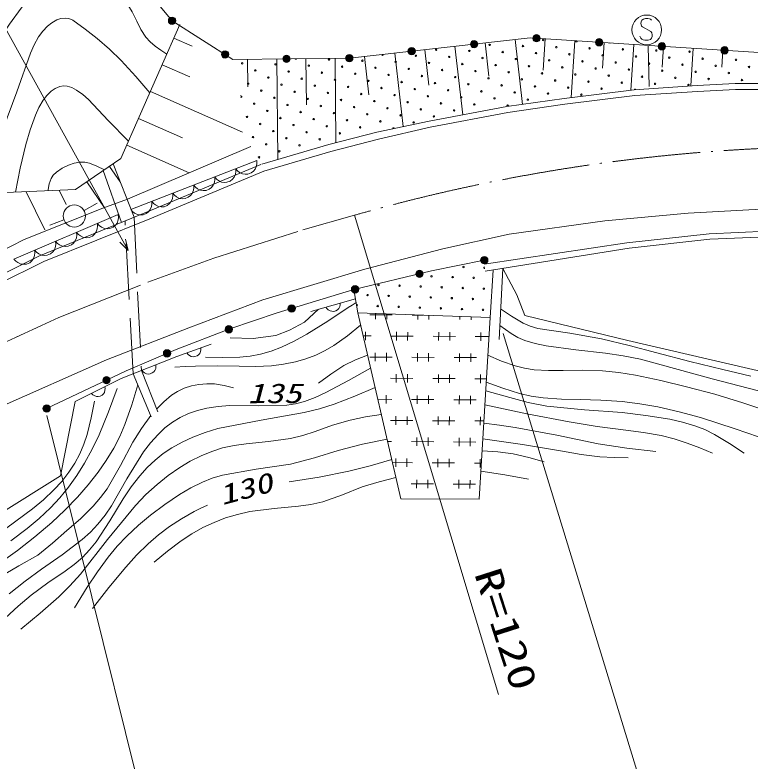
# Model space of a CAD drawing. Units: millimetres, scale not verified. Extents: x 17059 to 657059, y -104400 to 255600.
# Drawn here: x 380121 to 429432, y 140718 to 190748 of the extents above; entities that cross this region are included whole.
import ezdxf
from ezdxf.enums import TextEntityAlignment as Align

# ---------------------------------------------------------------- set-up
doc = ezdxf.new("R2010")
doc.units = ezdxf.units.MM
doc.header["$LTSCALE"] = 1000
doc.linetypes.add('USER1', pattern=[7.5, 5.901639, -0.737705, 0.122951, -0.737705])
doc.linetypes.add('USER5', pattern=[5, 3.75, -1.25])
for name, color, linetype, lineweight in [('S-BGD', 1, 'Continuous', 13), ('S-BGD-HTXT', 6, 'Continuous', 13), ('S-BMK', 3, 'USER1', 13)]:
    doc.layers.add(name, color=color, linetype=linetype, lineweight=lineweight)
doc.styles.add('ＭＳ ゴシック', font='')
doc.styles.add('ＭＳ 明朝', font='')
doc.styles.get('ＭＳ ゴシック').set_extended_font_data('MS Gothic')
doc.styles.get('ＭＳ 明朝').set_extended_font_data('MS Mincho')

# ---------------------------------------------------------------- blocks, each defined once
blk = doc.blocks.new('BUHIN42')
at = {"layer": 'S-BGD'}
blk.add_lwpolyline([(310, 645), (255, 705), (180, 740), (75, 760), (-80, 760), (-210, 725), (-320, 650), (-385, 540), (-390, 425), (-385, 350), (-345, 250), (-275, 195), (270, -120), (330, -210), (370, -335), (360, -455), (325, -550), (255, -640), (100, -685), (-130, -685), (-230, -670), (-325, -625), (-405, -550), (-475, -435)], dxfattribs=at)
blk.add_circle((0, 0), 995, dxfattribs=at)
blk = doc.blocks.new('BUHIN44')
at = {"layer": 'S-BGD'}
blk.add_circle((0, 0), 746, dxfattribs=at)
blk = doc.blocks.new('BUHIN60')
at = {"layer": 'S-BGD'}
for radius in [249, 220, 191, 161, 132, 97.5, 67.5, 38.8, 7.5]:
    blk.add_circle((0, 0), radius, dxfattribs=at)
blk = doc.blocks.new('BUHIN64')
at = {"layer": 'S-BGD'}
for radius in [249, 220, 191, 161, 132, 97.5, 67.5, 38.8, 7.5]:
    blk.add_circle((0, 0), radius, dxfattribs=at)
blk = doc.blocks.new('BUHIN84')
at = {"layer": 'S-BGD'}
for radius in [249, 220, 191, 161, 132, 97.5, 67.5, 38.8, 7.5]:
    blk.add_circle((0, 0), radius, dxfattribs=at)
blk = doc.blocks.new('BUHIN85')
at = {"layer": 'S-BGD'}
for radius in [249, 220, 191, 161, 132, 97.5, 67.5, 38.8, 7.5]:
    blk.add_circle((0, 0), radius, dxfattribs=at)
blk = doc.blocks.new('BUHIN86')
at = {"layer": 'S-BGD'}
for radius in [249, 220, 191, 161, 132, 97.5, 67.5, 38.8, 7.5]:
    blk.add_circle((0, 0), radius, dxfattribs=at)
blk = doc.blocks.new('BUHIN87')
at = {"layer": 'S-BGD'}
for radius in [249, 220, 191, 161, 132, 97.5, 67.5, 38.8, 7.5]:
    blk.add_circle((0, 0), radius, dxfattribs=at)
blk = doc.blocks.new('BUHIN140')
at = {"layer": 'S-BGD'}
blk.add_lwpolyline([(-701, -298), (-579, -437), (-437, -537), (-235, -633), (-45, -652), (142, -635), (359, -542), (501, -420), (619, -270), (690, -58), (713, 113), (701, 298)], dxfattribs=at)
blk = doc.blocks.new('BUHIN141')
at = {"layer": 'S-BGD'}
blk.add_lwpolyline([(-704, -272), (-588, -414), (-451, -518), (-254, -620), (-66, -645), (120, -634), (338, -549), (483, -432), (605, -288), (682, -80), (710, 89), (704, 272)], dxfattribs=at)

msp = doc.modelspace()

# ---------------------------------------------------------------- linework, layer by layer
at = {"layer": 'S-BGD'}
for p, q in [((387232, 181111), (391180, 190096)), ((390785, 189197), (392019, 188655)), ((415680, 189149), (415545, 187040)), ((409638, 188645), (410156, 184045)), ((411658, 188872), (411908, 186647)), ((413677, 189099), (414166, 184752)), ((417667, 189022), (417422, 185212)), ((419653, 188894), (419543, 187177)), ((421640, 188767), (421444, 185706)), ((422657, 185945), (422590, 188645)), ((423627, 188639), (423537, 187247)), ((405600, 188191), (406154, 183259)), ((407619, 188418), (407886, 186044)), ((425613, 188512), (425451, 185989)), ((427600, 188385), (427527, 187242)), ((395726, 187774), (395747, 185918)), ((397682, 187796), (397757, 181062)), ((399637, 187818), (399672, 184726)), ((401593, 187840), (401656, 182190)), ((403580, 187964), (403869, 185399)), ((389996, 187400), (391846, 186587)), ((428437, 186151), (425883, 186018)), ((436054, 186129), (428437, 186151)), ((421665, 185734), (416957, 185155)), ((425883, 186018), (421665, 185734)), ((425907, 185618), (421703, 185335)), ((428447, 185751), (425907, 185618)), ((436042, 185729), (428447, 185751)), ((389206, 185603), (395375, 182893)), ((416957, 185155), (413107, 184599)), ((421703, 185335), (417010, 184759)), ((417010, 184759), (413173, 184204)), ((413107, 184599), (407898, 183622)), ((413173, 184204), (407971, 183228)), ((388417, 183806), (391358, 182514)), ((404392, 182893), (407898, 183622)), ((407971, 183228), (404512, 182408)), ((401186, 182069), (404392, 182893)), ((404512, 182408), (401318, 181587)), ((387627, 182009), (391818, 180168)), ((395942, 181919), (387666, 178405)), ((396681, 180745), (401186, 182069)), ((401318, 181587), (396822, 180265)), ((384178, 179042), (387232, 181111)), ((388110, 177184), (386706, 180755)), ((387891, 177708), (396338, 180977)), ((396625, 180717), (388952, 177529)), ((386045, 180307), (387274, 176841)), ((386469, 180594), (387178, 179546)), ((389164, 177071), (396822, 180265)), ((384942, 179559), (386121, 177818)), ((375393, 178648), (384178, 179042)), ((380884, 178894), (382133, 176349)), ((383080, 178993), (383552, 178031)), ((384761, 177635), (385635, 178121)), ((387666, 178405), (386024, 177781)), ((386024, 177781), (380733, 175689)), ((425276, 177461), (432849, 177859)), ((380052, 174380), (387057, 177359)), ((388952, 177529), (381729, 174567)), ((419696, 176948), (425276, 177461)), ((382066, 174222), (389164, 177071)), ((383406, 177002), (382472, 176643)), ((413262, 176037), (419696, 176948)), ((432719, 176347), (426687, 176077)), ((380733, 175689), (368648, 169581)), ((408821, 175069), (413262, 176037)), ((426687, 176077), (421168, 175477)), ((421315, 175117), (426735, 175717)), ((426735, 175717), (432734, 175957)), ((421168, 175477), (411597, 174038)), ((411657, 173558), (421315, 175117)), ((403582, 173702), (408821, 175069)), ((381729, 174567), (362271, 164940)), ((362580, 164507), (382066, 174222)), ((396749, 171652), (403582, 173702)), ((412195, 173645), (412004, 170455)), ((412845, 173750), (412594, 168995)), ((413782, 171981), (412845, 173750)), ((403117, 170776), (402857, 172328)), ((391782, 169777), (396749, 171652)), ((399973, 170872), (402959, 171718)), ((414333, 170590), (413782, 171981)), ((400473, 171014), (399538, 170146)), ((412004, 170455), (403117, 170776)), ((406004, 158312), (403117, 170776)), ((405434, 170630), (403934, 170639)), ((404307, 170352), (404310, 170733)), ((405060, 170706), (405057, 170347)), ((407528, 170617), (406762, 170622)), ((407136, 170334), (407138, 170631)), ((399538, 170146), (398544, 169600)), ((407887, 170604), (407886, 170330)), ((409964, 170317), (409965, 170529)), ((410715, 170502), (410714, 170313)), ((412004, 170455), (411266, 158280)), ((421232, 168908), (414333, 170590)), ((386258, 167613), (391782, 169777)), ((397613, 169248), (396105, 169055)), ((398544, 169600), (397613, 169248)), ((404011, 169224), (403476, 169227)), ((403638, 169504), (403635, 168941)), ((406840, 169207), (405340, 169216)), ((405713, 168929), (405716, 169491)), ((406466, 169487), (406463, 168924)), ((409668, 169190), (408168, 169199)), ((408541, 168912), (408545, 169474)), ((409295, 169469), (409291, 168907)), ((411926, 169176), (410996, 169182)), ((411370, 168894), (411373, 169457)), ((390972, 167836), (393282, 168670)), ((396105, 169055), (394565, 169087)), ((431000, 166647), (421232, 168908)), ((378514, 164197), (386258, 167613)), ((387251, 166360), (390972, 167836)), ((405417, 167801), (403917, 167811)), ((404290, 167523), (404294, 168086)), ((405044, 168081), (405040, 167519)), ((408245, 167784), (406745, 167793)), ((407118, 167506), (407122, 168068)), ((407872, 168064), (407868, 167501)), ((411074, 167767), (409574, 167776)), ((409947, 167489), (409950, 168051)), ((410700, 168047), (410697, 167484)), ((389265, 163807), (388048, 166676)), ((388610, 166899), (389696, 164130)), ((405696, 166100), (405699, 166663)), ((406449, 166658), (406446, 166096)), ((408524, 166083), (408527, 166646)), ((409277, 166641), (409274, 166079)), ((411352, 166066), (411356, 166628)), ((384171, 164820), (387251, 166360)), ((406822, 166379), (405322, 166388)), ((409651, 166361), (408151, 166370)), ((411755, 166348), (410979, 166353)), ((405026, 165253), (405023, 164690)), ((407101, 164678), (407105, 165240)), ((407855, 165236), (407851, 164673)), ((409930, 164660), (409933, 165223)), ((410683, 165218), (410680, 164656)), ((384171, 164820), (383175, 159836)), ((405400, 164973), (404460, 164979)), ((408228, 164956), (406728, 164965)), ((411056, 164939), (409556, 164948)), ((405678, 163272), (405682, 163835)), ((406432, 163830), (406428, 163267)), ((408507, 163255), (408510, 163817)), ((409260, 163813), (409257, 163250)), ((411335, 163238), (411339, 163800)), ((406805, 163550), (405305, 163559)), ((409634, 163533), (408134, 163542)), ((411583, 163521), (410962, 163525)), ((405382, 162145), (405116, 162146)), ((408211, 162127), (406711, 162137)), ((407084, 161849), (407087, 162412)), ((407837, 162407), (407834, 161845)), ((411039, 162110), (409539, 162119)), ((409912, 161832), (409916, 162394)), ((410666, 162390), (410662, 161827)), ((406788, 160722), (405444, 160730)), ((405661, 160444), (405665, 161006)), ((406415, 161002), (406411, 160439)), ((409616, 160705), (408116, 160714)), ((408490, 160426), (408493, 160989)), ((409243, 160984), (409240, 160422)), ((411412, 160694), (410945, 160696)), ((411318, 160409), (411321, 160972)), ((383175, 159836), (373711, 153933)), ((408193, 159299), (406693, 159308)), ((407067, 159021), (407070, 159583)), ((407820, 159579), (407817, 159016)), ((411022, 159282), (409522, 159291)), ((409895, 159004), (409899, 159566)), ((410649, 159562), (410645, 158999)), ((411266, 158280), (406004, 158312))]:
    msp.add_line(p, q, dxfattribs=at)
at = {"layer": 'S-BGD', "linetype": 'USER5'}
for p, q in [((388110, 177184), (388610, 166899)), ((388048, 166676), (387511, 176938))]:
    msp.add_line(p, q, dxfattribs=at)
at = {"layer": 'S-BGD'}
for points in [[(390661, 190356), (389743, 191441), (388767, 192501), (388310, 193016), (387903, 193565), (387571, 194162), (387284, 194788)], [(386027, 192693), (386576, 192421), (387090, 192100), (387381, 191843), (387629, 191543), (387980, 190963), (388293, 190328), (388571, 189779), (388901, 189264), (389187, 188939), (389525, 188650), (389911, 188379), (390314, 188124)], [(375801, 178666), (376186, 180805), (376634, 182949), (376950, 184206), (377325, 185446), (377676, 186415), (378082, 187358), (378516, 188207), (379004, 189028), (379748, 190128), (380545, 191199), (380896, 191653), (381249, 192106)], [(389167, 185514), (388231, 186628), (387257, 187693), (386465, 188446), (385628, 189157), (384837, 189803), (383996, 190408), (383747, 190499), (383481, 190531), (383201, 190502), (382926, 190411), (382600, 190228), (382307, 189994), (381983, 189652), (381708, 189275), (381410, 188742), (381162, 188174), (380252, 185587), (379305, 183076), (378475, 180924), (377638, 178748)], [(390661, 190356), (394748, 187763), (402571, 187851), (414687, 189213), (434553, 187938), (444412, 186225)], [(380166, 178862), (380484, 180469), (380862, 182069), (381151, 183051), (381505, 184035), (381733, 184547), (382011, 185026), (382258, 185341), (382558, 185626), (382828, 185812), (383133, 185945), (383373, 185988), (383626, 185971), (383942, 185873), (384254, 185712), (384680, 185410), (385060, 185068), (386381, 183661), (387746, 182279)], [(386119, 180357), (385623, 180615), (385121, 180809), (384808, 180869), (384480, 180870), (384091, 180798), (383704, 180664), (383288, 180465), (382901, 180212), (382696, 180015), (382544, 179782), (382424, 179428), (382355, 179032), (382351, 179001), (382345, 178960)], [(382246, 164359), (387578, 166876), (390933, 168314), (394528, 169692), (397704, 170770), (402857, 172328), (408069, 173586), (411604, 174305)], [(392903, 167810), (394054, 167774), (395205, 167798), (395895, 167869), (396584, 168001), (397299, 168208), (398001, 168473), (398861, 168873), (399709, 169335), (401118, 170205), (402484, 171120), (402738, 171294), (403000, 171473)], [(401947, 171431), (401940, 171310), (401909, 171200), (401847, 171068), (401758, 170980), (401654, 170915), (401505, 170872), (401382, 170874), (401260, 170902), (401136, 170981), (401052, 171059), (400985, 171159)], [(412702, 171041), (413439, 170539), (414214, 170085), (414687, 169880), (415190, 169728), (417338, 169411), (419465, 169036), (421324, 168592), (423185, 168086), (425388, 167505), (427614, 166980), (429486, 166517)], [(403309, 169947), (402429, 169241), (401519, 168589), (400930, 168237), (400304, 167933), (399629, 167680), (398932, 167483), (398140, 167326), (397339, 167229), (396258, 167179), (395170, 167189), (393703, 167227), (392228, 167204), (391541, 167167), (390843, 167123)], [(431724, 165086), (426899, 166355), (422074, 167666), (420910, 167895), (419726, 168066), (417744, 168283), (415748, 168562), (415028, 168715), (414327, 168926), (413851, 169129), (413396, 169388), (413019, 169648), (412643, 169930)], [(392597, 168423), (392599, 168301), (392575, 168189), (392524, 168053), (392440, 167959), (392342, 167887), (392196, 167834), (392074, 167827), (391950, 167846), (391821, 167916), (391731, 167988), (391657, 168083)], [(403774, 167938), (402964, 167614), (402175, 167233), (401322, 166668), (400487, 166068)], [(411850, 167924), (412757, 167538), (413676, 167213), (414307, 167058), (414960, 166960), (415922, 166899), (416906, 166897), (418220, 166918), (419527, 166878), (420633, 166767), (421740, 166596), (423454, 166238), (425164, 165818), (427067, 165312), (428953, 164748), (433683, 163159)], [(389576, 167282), (389581, 167161), (389562, 167048), (389514, 166911), (389434, 166814), (389337, 166739), (389193, 166681), (389071, 166671), (388947, 166686), (388816, 166752), (388724, 166821), (388647, 166914)], [(379727, 151942), (380801, 152785), (381914, 153582), (383284, 154549), (384624, 155569), (385181, 156070), (385693, 156610), (386172, 157208), (386603, 157842), (387634, 159637), (388746, 161450), (389208, 162054), (389720, 162623), (390184, 163055), (390681, 163435), (391212, 163756), (391771, 164022), (392359, 164228), (392983, 164380), (393746, 164497), (394524, 164555), (396466, 164534), (398350, 164575), (398948, 164670), (399538, 164825), (400266, 165093), (400981, 165421), (402495, 166229), (403977, 167061)], [(411741, 166128), (412842, 165722), (413967, 165372), (414754, 165196), (415563, 165078), (416788, 164985), (418026, 164952), (419432, 164920), (420849, 164826), (422041, 164678), (423234, 164468), (424670, 164141), (426097, 163753), (428437, 163004), (430771, 162193), (432392, 161650), (434028, 161165), (435308, 160855), (436603, 160603), (437313, 160481), (438024, 160363)], [(388360, 165942), (387955, 164607), (387495, 163296), (387150, 162490), (386745, 161700), (386251, 160878), (385705, 160087), (385040, 159234), (384322, 158413), (383479, 157546), (382587, 156714), (381459, 155757), (380284, 154840), (376449, 152105), (372639, 149314), (371399, 148302), (370191, 147237), (369156, 146250), (368159, 145214), (367144, 144058), (366175, 142862), (365218, 141616), (364276, 140356)], [(404275, 165777), (402917, 165187), (401530, 164650), (400540, 164338), (399532, 164084), (396645, 163579), (393742, 163010), (392885, 162753), (392047, 162438), (391339, 162112), (390654, 161730), (390075, 161340), (389535, 160903), (389000, 160400), (388506, 159852), (387928, 159104), (387389, 158306), (386496, 156835), (385566, 155419), (385129, 154872), (384648, 154368), (384095, 153890), (383497, 153455), (382338, 152671), (381212, 151838), (380330, 151106), (379487, 150327)], [(386971, 165696), (386396, 164131), (385765, 162588), (385310, 161630), (384795, 160688), (384278, 159863), (383713, 159073), (383136, 158370), (382509, 157701), (381745, 156985), (380939, 156311), (379846, 155491)], [(386158, 165814), (386174, 165693), (386163, 165579), (386128, 165438), (386056, 165335), (385967, 165251), (385828, 165182), (385707, 165161), (385582, 165165), (385446, 165220), (385348, 165280), (385263, 165367)], [(394788, 165746), (394150, 165907), (393501, 166008), (392986, 166023), (392467, 165978), (391965, 165875), (391470, 165712), (391030, 165505), (390624, 165248), (390107, 164811), (389621, 164321)], [(429029, 161367), (428050, 162021), (427038, 162625), (426398, 162941), (425724, 163205), (424901, 163448), (424057, 163633), (422449, 163897), (420843, 164101), (418320, 164277), (415798, 164513), (414556, 164771), (413318, 165091), (412511, 165313), (411706, 165539)], [(385454, 164840), (385243, 163723), (384973, 162616), (384753, 161956), (384477, 161315), (384137, 160690), (383739, 160085), (383262, 159473), (382740, 158901), (382040, 158243), (381301, 157631), (379587, 156357)], [(411649, 164598), (414459, 163997), (417292, 163454), (419186, 163149), (421093, 162904), (422286, 162760), (423464, 162557), (424339, 162329), (425209, 162040), (426061, 161715), (426917, 161367)], [(389233, 163883), (388608, 163018), (388028, 162111), (387197, 160531), (386316, 158982), (385867, 158380), (385369, 157813), (384511, 156971), (383605, 156167), (382650, 155318), (381666, 154527), (380374, 153820), (379125, 153068)], [(380527, 149568), (381812, 150627), (383062, 151734), (383804, 152470), (384509, 153253), (386334, 155568), (388216, 157858), (388911, 158581), (389653, 159266), (390394, 159860), (391178, 160410), (391881, 160828), (392612, 161193), (393319, 161481), (394045, 161712), (394825, 161883), (395628, 161997), (397126, 162143), (398609, 162349), (399439, 162555), (400266, 162822), (401430, 163230), (402608, 163579), (403642, 163790), (404697, 163957)], [(423114, 161472), (421168, 161702), (419233, 161991), (416459, 162571), (413673, 163092), (412625, 163241), (411575, 163378)], [(405079, 162306), (403439, 161957), (401805, 161547), (400209, 161058), (398600, 160627), (396307, 160292), (394035, 159899), (393354, 159687), (392692, 159417), (391914, 159029), (391159, 158584), (390177, 157921), (389224, 157205), (388406, 156526), (387625, 155799), (386983, 155121), (386380, 154396), (385655, 153408), (384976, 152380), (384544, 151689), (384118, 150994)], [(411511, 162320), (414176, 161935), (416846, 161489), (418096, 161271), (419361, 161111), (420307, 161062), (421266, 161050)], [(415615, 160786), (414586, 161081), (413546, 161316), (412509, 161450), (411463, 161527)], [(398523, 159434), (400524, 159760), (402521, 160148), (403959, 160517), (405397, 160934)], [(411379, 160153), (412976, 159914), (414559, 159624)], [(405675, 159734), (404542, 159448), (403416, 159101), (402098, 158573), (400770, 158106), (399966, 157932), (399138, 157815), (397507, 157663), (395878, 157449), (395053, 157262), (394244, 157017), (393476, 156722), (392734, 156374), (391988, 155951), (391275, 155477), (390357, 154787), (389452, 154057)], [(385332, 150941), (386421, 152356), (387551, 153727), (388285, 154529), (389061, 155287), (389754, 155884), (390496, 156442), (391301, 156969), (392141, 157447), (392581, 157672), (393037, 157887)]]:
    msp.add_lwpolyline(points, dxfattribs=at)
for centre, radius in [((411962, 188737), 49.8), ((414197, 188663), 49.8), ((415553, 189065), 49.8), ((416432, 188588), 49.8), ((408372, 188410), 49.8), ((410606, 188335), 49.8), ((412841, 188260), 49.8), ((415076, 188186), 49.8), ((417311, 188111), 49.8), ((418667, 188513), 49.8), ((420902, 188438), 49.8), ((423136, 188364), 49.8), ((425371, 188289), 49.8), ((427606, 188214), 49.8), ((401190, 187755), 49.8), ((403425, 187680), 49.8), ((405660, 187606), 49.8), ((407016, 188008), 49.8), ((409251, 187933), 49.8), ((411485, 187858), 49.8), ((413720, 187784), 49.8), ((415955, 187709), 49.8), ((418190, 187634), 49.8), ((419546, 188036), 49.8), ((421781, 187962), 49.8), ((424015, 187887), 49.8), ((426250, 187812), 49.8), ((428485, 187737), 49.8), ((395365, 187503), 49.8), ((397600, 187428), 49.8), ((399835, 187353), 49.8), ((402069, 187278), 49.8), ((404304, 187204), 49.8), ((406539, 187129), 49.8), ((407895, 187531), 49.8), ((410130, 187456), 49.8), ((412364, 187382), 49.8), ((414599, 187307), 49.8), ((416834, 187232), 49.8), ((419069, 187157), 49.8), ((420425, 187559), 49.8), ((421304, 187083), 49.8), ((422660, 187485), 49.8), ((424894, 187410), 49.8), ((427129, 187335), 49.8), ((429364, 187260), 49.8), ((396244, 187026), 49.8), ((398479, 186951), 49.8), ((400713, 186876), 49.8), ((402948, 186802), 49.8), ((405183, 186727), 49.8), ((407418, 186652), 49.8), ((408774, 187054), 49.8), ((409653, 186577), 49.8), ((411009, 186979), 49.8), ((413243, 186905), 49.8), ((415478, 186830), 49.8), ((417713, 186755), 49.8), ((419948, 186680), 49.8), ((422183, 186606), 49.8), ((423539, 187008), 49.8), ((425773, 186933), 49.8), ((428008, 186858), 49.8), ((395767, 186147), 49.8), ((397123, 186549), 49.8), ((398002, 186072), 49.8), ((399358, 186474), 49.8), ((401592, 186399), 49.8), ((403827, 186325), 49.8), ((406062, 186250), 49.8), ((408297, 186175), 49.8), ((410532, 186100), 49.8), ((411888, 186503), 49.8), ((414122, 186428), 49.8), ((416357, 186353), 49.8), ((418592, 186278), 49.8), ((420827, 186204), 49.8), ((423062, 186129), 49.8), ((424418, 186531), 49.8), ((426652, 186456), 49.8), ((428887, 186381), 49.8), ((396646, 185670), 49.8), ((398881, 185595), 49.8), ((400237, 185997), 49.8), ((402471, 185923), 49.8), ((404706, 185848), 49.8), ((406941, 185773), 49.8), ((409176, 185698), 49.8), ((411411, 185624), 49.8), ((412767, 186026), 49.8), ((415001, 185951), 49.8), ((417236, 185876), 49.8), ((419471, 185801), 49.8), ((425296, 186054), 49.8), ((397525, 185193), 49.8), ((399760, 185118), 49.8), ((401116, 185520), 49.8), ((403350, 185446), 49.8), ((405585, 185371), 49.8), ((407820, 185296), 49.8), ((410055, 185221), 49.8), ((412290, 185147), 49.8), ((413646, 185549), 49.8), ((414525, 185072), 49.8), ((415880, 185474), 49.8), ((418115, 185399), 49.8), ((396169, 184791), 49.8), ((398404, 184716), 49.8), ((400639, 184641), 49.8), ((401995, 185044), 49.8), ((402874, 184567), 49.8), ((404229, 184969), 49.8), ((406464, 184894), 49.8), ((408699, 184819), 49.8), ((410934, 184745), 49.8), ((413169, 184670), 49.8), ((397048, 184314), 49.8), ((399283, 184239), 49.8), ((401518, 184165), 49.8), ((403753, 184090), 49.8), ((405108, 184492), 49.8), ((407343, 184417), 49.8), ((409578, 184342), 49.8), ((395692, 183912), 49.8), ((397927, 183837), 49.8), ((400162, 183762), 49.8), ((402397, 183688), 49.8), ((404632, 183613), 49.8), ((405987, 184015), 49.8), ((408222, 183940), 49.8), ((396571, 183435), 49.8), ((398806, 183360), 49.8), ((401041, 183286), 49.8), ((403276, 183211), 49.8), ((406866, 183538), 49.8), ((397450, 182958), 49.8), ((399685, 182883), 49.8), ((401920, 182809), 49.8), ((396094, 182556), 49.8), ((396973, 182079), 49.8), ((398329, 182481), 49.8), ((400564, 182407), 49.8), ((397852, 181602), 49.8), ((399208, 182004), 49.8), ((396496, 181200), 49.8), ((411604, 174305), 249), ((411604, 174305), 220), ((411604, 174305), 191), ((411604, 174305), 161), ((411604, 174305), 132), ((411604, 174305), 97.5), ((411604, 174305), 67.5), ((411604, 174305), 38.8), ((411604, 174305), 7.5), ((410211, 173851), 49.8), ((408065, 173221), 49.8), ((409479, 173170), 49.8), ((410892, 173119), 49.8), ((404507, 172642), 49.8), ((405920, 172591), 49.8), ((407333, 172540), 49.8), ((408746, 172488), 49.8), ((410160, 172437), 49.8), ((411573, 172386), 49.8), ((403774, 171960), 49.8), ((405188, 171909), 49.8), ((406601, 171858), 49.8), ((408014, 171807), 49.8), ((409428, 171756), 49.8), ((410841, 171705), 49.8), ((398683, 171066), 249), ((398683, 171066), 220), ((398683, 171066), 191), ((398683, 171066), 161), ((398683, 171066), 132), ((398683, 171066), 97.5), ((398683, 171066), 67.5), ((404456, 171228), 49.8), ((405869, 171177), 49.8), ((407282, 171126), 49.8), ((408695, 171075), 49.8), ((398683, 171066), 38.8), ((398683, 171066), 7.5), ((410109, 171024), 49.8), ((411522, 170973), 49.8), ((394466, 169668), 249), ((394466, 169668), 220), ((394466, 169668), 191), ((394466, 169668), 161), ((394466, 169668), 132), ((394466, 169668), 97.5), ((394466, 169668), 67.5), ((394466, 169668), 38.8), ((394466, 169668), 7.5), ((390327, 168053), 249), ((390327, 168053), 220), ((390327, 168053), 191), ((390327, 168053), 161), ((390327, 168053), 132), ((390327, 168053), 97.5), ((390327, 168053), 67.5), ((390327, 168053), 38.8), ((390327, 168053), 7.5)]:
    msp.add_circle(centre, radius, dxfattribs=at)
for centre, start, end in [((417788, 188990), 147.5237, 25.1353), ((420023, 188915), 239.7865, 292.8725), ((398956, 187830), 204.3398, 336.9477), ((404781, 188083), 167.1481, 25.6824), ((421706, 185727), 14.317, 173.3795), ((395290, 185268), 242.1404, 140.9467), ((405510, 183136), 359.8475, 203.6232), ((411624, 173800), 93.5171, 280.739), ((403042, 171279), 268.377, 110.6608)]:
    msp.add_arc(centre, 49.8, start, end, dxfattribs=at)
at = {"layer": 'S-BGD-HTXT'}
for p, q in [((387716, 174951), (370124, 206752)), ((402903, 177319), (412551, 145182)), ((412863, 169392), (422008, 139539)), ((382252, 163888), (390155, 132115))]:
    msp.add_line(p, q, dxfattribs=at)
msp.add_lwpolyline([(387542, 175712), (387716, 174951), (387166, 175504)], dxfattribs=at)
at = {"layer": 'S-BMK'}
for p, q in [((399426, 176334), (402903, 177319)), ((393469, 174441), (399426, 176334)), ((389032, 172825), (393469, 174441)), ((383069, 170451), (389032, 172825)), ((378791, 168486), (383069, 170451))]:
    msp.add_line(p, q, dxfattribs=at)
msp.add_arc((435838, 61927), 120000, 91.08102, 105.92981, dxfattribs=at)

# ---------------------------------------------------------------- block references
for name, p in [('BUHIN42', (422502, 189748)), ('BUHIN84', (390661, 190356)), ('BUHIN87', (415108, 189186)), ('BUHIN87', (419313, 188916)), ('BUHIN86', (410920, 188789)), ('BUHIN87', (423517, 188646)), ('BUHIN87', (427721, 188377)), ('BUHIN84', (394219, 188099)), ('BUHIN86', (406733, 188319)), ('BUHIN85', (398334, 187803)), ('BUHIN85', (402547, 187850)), ('BUHIN141', (395634, 180705)), ('BUHIN141', (394226, 180160)), ('BUHIN141', (392818, 179615)), ('BUHIN141', (391410, 179070)), ('BUHIN141', (390002, 178525)), ('BUHIN141', (388594, 177981)), ('BUHIN44', (384106, 177271)), ('BUHIN140', (386356, 177061)), ('BUHIN140', (384955, 176465)), ('BUHIN140', (383554, 175869)), ('BUHIN140', (382153, 175274)), ('BUHIN140', (380752, 174678)), ('BUHIN64', (407257, 173390)), ('BUHIN64', (402937, 172347)), ('BUHIN60', (386264, 166255)), ('BUHIN60', (382246, 164359))]:
    msp.add_blockref(name, p)

# ---------------------------------------------------------------- texts
at = {"layer": 'S-BGD', "style": 'ＭＳ 明朝', "oblique": 15, "width": 1.35}
for s, rotation, p in [('135', 0.1, (395732, 164319)), ('130', 15.1, (394122, 157485))]:
    msp.add_text(s, height=1320, rotation=rotation, dxfattribs=at).set_placement(p, align=Align.BOTTOM_LEFT)
at = {"layer": 'S-BGD-HTXT', "style": 'ＭＳ ゴシック', "width": 1.35}
msp.add_text('R=120', height=1833, rotation=287.8, dxfattribs=at).set_placement((410394, 153130), align=Align.BOTTOM_LEFT)

doc.saveas('drawing.dxf')
